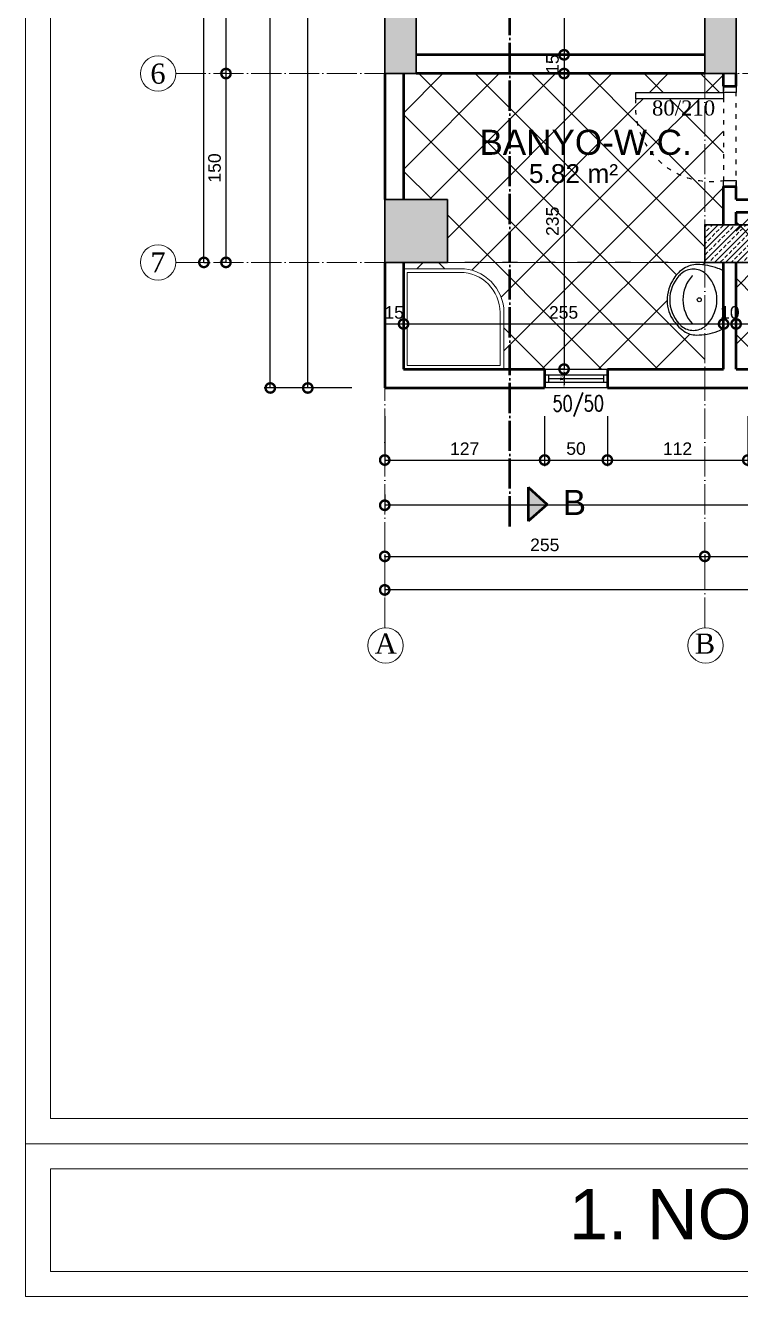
# Model space of a CAD drawing. Header units: millimetres. Extents: x 7519 to 33116, y -1769 to 3101.
# Drawn here: x 17503 to 18073, y 562 to 1575 of the extents above; entities that cross this region are included whole.
import ezdxf

# ---------------------------------------------------------------- set-up
doc = ezdxf.new("R2010")
doc.units = ezdxf.units.MM
doc.linetypes.add('ACAD_ISO03W100', pattern=[30, 12, -18])
doc.linetypes.add('ACAD_ISO04W100', pattern=[30, 24, -3, 0, -3])
for name, color, linetype, lineweight in [('duvar', 145, 'Continuous', 53), ('iç ölçü x', 20, 'Continuous', 9), ('KAPI', 42, 'Continuous', 25), ('kesit', 50, 'Continuous', 50), ('kolon', 1, 'Continuous', 30), ('tarama', 157, 'Continuous', 15), ('çizgi', 234, 'Continuous', 9)]:
    doc.layers.add(name, color=color, linetype=linetype, lineweight=lineweight)
for name, color, linetype in [('PENC3', 24, 'Continuous'), ('TF', 6, 'Continuous'), ('yazı', 253, 'Continuous')]:
    doc.layers.add(name, color=color, linetype=linetype)
doc.styles.add('ARIAL', font='arial.ttf', dxfattribs={"height": 10})
doc.styles.add('DIMST', font='simplex.shx', dxfattribs={"width": 0.5, "height": 11})
doc.styles.get("Standard").update_dxf_attribs({"font": 'arial.ttf'})
doc.styles.add('TÜRKÇE', font='times.ttf')
doc.dimstyles.new('ISO-25', dxfattribs={"dimtxt": 2.5, "dimasz": 2.5, "dimexe": 1.25, "dimexo": 0.625, "dimtad": 1, "dimtxsty": 'Standard', "dimcen": 2.5, "dimadec": 0, "dimazin": 0, "dimtfac": 1, "dimtmove": 0, "dimatfit": 3, "dimfxl": 1, "dimarcsym": 0})
doc.dimstyles.new('KESİT', dxfattribs={"dimscale": 0, "dimtxt": 10, "dimasz": 15, "dimexe": 5, "dimexo": 5, "dimgap": 4, "dimtad": 1, "dimdec": 0, "dimdsep": 46, "dimtxsty": 'ARIAL', "dimblk": 'DOTSMALL', "dimcen": -2, "dimclrd": 256, "dimclre": 8, "dimclrt": 4, "dimadec": 0, "dimazin": 0, "dimtfac": 0.533333, "dimtdec": 0, "dimtix": 1, "dimtmove": 2, "dimatfit": 3, "dimldrblk": 'DOTSMALL', "dimfxl": 35, "dimfxlon": 1, "dimtolj": 1, "dimarcsym": 0})
pattern_1 = [(45, (-20204.836, 0), (-22.45064, 22.45064), []), (135, (-20204.836, 0), (-22.45064, -22.45064), [])]

# ---------------------------------------------------------------- blocks, each defined once
blk = doc.blocks.new('_DotSmall')
at = {"color": 0, "linetype": 'ByBlock', "const_width": 0.5}
blk.add_lwpolyline([(-0.0625, 0, 1), (0.0625, 0, 1)], format="xyb", close=True, dxfattribs=at)
blk = doc.blocks.new('*D408')
at = {"layer": 'Defpoints', "color": 0, "transparency": 16777216}
for p in [(17789.8, 1158.3), (18044.8, 1158.3), (18044.8, 1151.8)]:
    blk.add_point(p, dxfattribs=at)
at = {"layer": 'iç ölçü x', "color": 8, "lineweight": -2, "transparency": 16777216}
for p, q in [((17789.8, 1153.3), (17789.8, 1146.8)), ((18044.8, 1153.3), (18044.8, 1146.8))]:
    blk.add_line(p, q, dxfattribs=at)
at = {"layer": 'iç ölçü x', "lineweight": -2, "transparency": 16777216}
blk.add_line((17789.8, 1151.8), (18044.8, 1151.8), dxfattribs=at)
at = {"layer": 'iç ölçü x', "lineweight": -2, "transparency": 16777216, "xscale": 15, "yscale": 15, "zscale": 15, "rotation": 180}
blk.add_blockref('_DotSmall', (17789.8, 1151.8), dxfattribs=at)
at = {"layer": 'iç ölçü x', "lineweight": -2, "transparency": 16777216, "xscale": 15, "yscale": 15, "zscale": 15}
blk.add_blockref('_DotSmall', (18044.8, 1151.8), dxfattribs=at)
at = {"layer": 'iç ölçü x', "color": 4, "transparency": 16777216, "insert": (17917.3, 1160.9), "char_height": 10, "attachment_point": 5, "style": 'ARIAL'}
blk.add_mtext('\\A1;255', dxfattribs=at)
blk = doc.blocks.new('*D409')
at = {"layer": 'Defpoints', "color": 0, "transparency": 16777216}
for p in [(18044.8, 1158.3), (18585.6, 1151.8), (18585.6, 1151.8)]:
    blk.add_point(p, dxfattribs=at)
at = {"layer": 'iç ölçü x', "color": 8, "lineweight": -2, "transparency": 16777216}
for p, q in [((18585.6, 1151.8), (18585.6, 1156.8)), ((18044.8, 1153.3), (18044.8, 1146.8))]:
    blk.add_line(p, q, dxfattribs=at)
at = {"layer": 'iç ölçü x', "lineweight": -2, "transparency": 16777216}
blk.add_line((18044.8, 1151.8), (18585.6, 1151.8), dxfattribs=at)
at = {"layer": 'iç ölçü x', "lineweight": -2, "transparency": 16777216, "xscale": 15, "yscale": 15, "zscale": 15, "rotation": 180}
blk.add_blockref('_DotSmall', (18044.8, 1151.8), dxfattribs=at)
at = {"layer": 'iç ölçü x', "lineweight": -2, "transparency": 16777216, "xscale": 15, "yscale": 15, "zscale": 15}
blk.add_blockref('_DotSmall', (18585.6, 1151.8), dxfattribs=at)
at = {"layer": 'iç ölçü x', "color": 4, "transparency": 16777216, "insert": (18315.2, 1160.9), "char_height": 10, "attachment_point": 5, "style": 'ARIAL'}
blk.add_mtext('\\A1;541', dxfattribs=at)
blk = doc.blocks.new('*D411')
at = {"layer": 'Defpoints', "color": 0, "transparency": 16777216}
for p in [(17789.8, 1134.2), (18685.1, 1134.2), (17789.8, 1125.1)]:
    blk.add_point(p, dxfattribs=at)
at = {"layer": 'iç ölçü x', "color": 8, "lineweight": -2, "transparency": 16777216}
for p, q in [((17789.8, 1129.2), (17789.8, 1120.1)), ((18685.1, 1129.2), (18685.1, 1120.1))]:
    blk.add_line(p, q, dxfattribs=at)
at = {"layer": 'iç ölçü x', "lineweight": -2, "transparency": 16777216}
blk.add_line((18685.1, 1125.1), (17789.8, 1125.1), dxfattribs=at)
at = {"layer": 'iç ölçü x', "lineweight": -2, "transparency": 16777216, "xscale": 15, "yscale": 15, "zscale": 15, "rotation": 180}
blk.add_blockref('_DotSmall', (17789.8, 1125.1), dxfattribs=at)
at = {"layer": 'iç ölçü x', "lineweight": -2, "transparency": 16777216, "xscale": 15, "yscale": 15, "zscale": 15}
blk.add_blockref('_DotSmall', (18685.1, 1125.1), dxfattribs=at)
at = {"layer": 'iç ölçü x', "color": 4, "transparency": 16777216, "insert": (18237.4, 1134.2), "char_height": 10, "attachment_point": 5, "style": 'ARIAL'}
blk.add_mtext('\\A1;895', dxfattribs=at)
blk = doc.blocks.new('*D416')
at = {"layer": 'Defpoints', "color": 0, "transparency": 16777216}
for p in [(17663.3, 1711.2), (17663.3, 1536.3), (17663.3, 1536.3)]:
    blk.add_point(p, dxfattribs=at)
at = {"layer": 'iç ölçü x', "color": 8, "lineweight": -2, "transparency": 16777216}
for p, q in [((17663.3, 1711.2), (17658.3, 1711.2)), ((17663.3, 1536.3), (17658.3, 1536.3))]:
    blk.add_line(p, q, dxfattribs=at)
at = {"layer": 'iç ölçü x', "lineweight": -2, "transparency": 16777216}
blk.add_line((17663.3, 1711.2), (17663.3, 1536.3), dxfattribs=at)
at = {"layer": 'iç ölçü x', "lineweight": -2, "transparency": 16777216, "xscale": 15, "yscale": 15, "zscale": 15}
for p, rotation in [((17663.3, 1711.2), 90), ((17663.3, 1536.3), 270)]:
    blk.add_blockref('_DotSmall', p, dxfattribs=dict(at, rotation=rotation))
at = {"layer": 'iç ölçü x', "color": 4, "transparency": 16777216, "insert": (17654.2, 1623.7), "char_height": 10, "attachment_point": 5, "rotation": 90, "style": 'ARIAL'}
blk.add_mtext('\\A1;175', dxfattribs=at)
blk = doc.blocks.new('*D417')
at = {"layer": 'Defpoints', "color": 0, "transparency": 16777216}
for p in [(17663.3, 1536.3), (17663.3, 1385.9), (17663.3, 1385.9)]:
    blk.add_point(p, dxfattribs=at)
at = {"layer": 'iç ölçü x', "color": 8, "lineweight": -2, "transparency": 16777216}
for p, q in [((17663.3, 1536.3), (17658.3, 1536.3)), ((17663.3, 1385.9), (17658.3, 1385.9))]:
    blk.add_line(p, q, dxfattribs=at)
at = {"layer": 'iç ölçü x', "lineweight": -2, "transparency": 16777216}
blk.add_line((17663.3, 1536.3), (17663.3, 1385.9), dxfattribs=at)
at = {"layer": 'iç ölçü x', "lineweight": -2, "transparency": 16777216, "xscale": 15, "yscale": 15, "zscale": 15}
for p, rotation in [((17663.3, 1536.3), 90), ((17663.3, 1385.9), 270)]:
    blk.add_blockref('_DotSmall', p, dxfattribs=dict(at, rotation=rotation))
at = {"layer": 'iç ölçü x', "color": 4, "transparency": 16777216, "insert": (17654.2, 1461.1), "char_height": 10, "attachment_point": 5, "rotation": 90, "style": 'ARIAL'}
blk.add_mtext('\\A1;150', dxfattribs=at)
blk = doc.blocks.new('*D418')
at = {"layer": 'Defpoints', "color": 0, "transparency": 16777216}
for p in [(17645.7, 2399.1), (17645.7, 2399.1), (17645.7, 1385.9)]:
    blk.add_point(p, dxfattribs=at)
at = {"layer": 'iç ölçü x', "color": 8, "lineweight": -2, "transparency": 16777216}
for p, q in [((17645.7, 2399.1), (17640.7, 2399.1)), ((17645.7, 1385.9), (17650.7, 1385.9))]:
    blk.add_line(p, q, dxfattribs=at)
at = {"layer": 'iç ölçü x', "lineweight": -2, "transparency": 16777216}
blk.add_line((17645.7, 1385.9), (17645.7, 2399.1), dxfattribs=at)
at = {"layer": 'iç ölçü x', "lineweight": -2, "transparency": 16777216, "xscale": 15, "yscale": 15, "zscale": 15}
for p, rotation in [((17645.7, 2399.1), 90), ((17645.7, 1385.9), 270)]:
    blk.add_blockref('_DotSmall', p, dxfattribs=dict(at, rotation=rotation))
at = {"layer": 'iç ölçü x', "color": 4, "transparency": 16777216, "insert": (17636.6, 1892.5), "char_height": 10, "attachment_point": 5, "rotation": 90, "style": 'ARIAL'}
blk.add_mtext('\\A1;1013', dxfattribs=at)
blk = doc.blocks.new('*D424')
at = {"layer": 'Defpoints', "color": 0, "transparency": 16777216}
for p in [(17789.8, 1285.9), (17917.2, 1285.9), (17917.2, 1228.5)]:
    blk.add_point(p, dxfattribs=at)
at = {"layer": 'iç ölçü x', "color": 8, "lineweight": -2, "transparency": 16777216}
for p, q in [((17789.8, 1263.5), (17789.8, 1223.5)), ((17917.2, 1263.5), (17917.2, 1223.5))]:
    blk.add_line(p, q, dxfattribs=at)
at = {"layer": 'iç ölçü x', "lineweight": -2, "transparency": 16777216}
blk.add_line((17789.8, 1228.5), (17917.2, 1228.5), dxfattribs=at)
at = {"layer": 'iç ölçü x', "lineweight": -2, "transparency": 16777216, "xscale": 15, "yscale": 15, "zscale": 15, "rotation": 180}
blk.add_blockref('_DotSmall', (17789.8, 1228.5), dxfattribs=at)
at = {"layer": 'iç ölçü x', "lineweight": -2, "transparency": 16777216, "xscale": 15, "yscale": 15, "zscale": 15}
blk.add_blockref('_DotSmall', (17917.2, 1228.5), dxfattribs=at)
at = {"layer": 'iç ölçü x', "color": 4, "transparency": 16777216, "insert": (17853.5, 1237.5), "char_height": 10, "attachment_point": 5, "style": 'ARIAL'}
blk.add_mtext('\\A1;127', dxfattribs=at)
blk = doc.blocks.new('*D425')
at = {"layer": 'Defpoints', "color": 0, "transparency": 16777216}
for p in [(17917.2, 1285.9), (17967.2, 1285.9), (17967.2, 1228.5)]:
    blk.add_point(p, dxfattribs=at)
at = {"layer": 'iç ölçü x', "color": 8, "lineweight": -2, "transparency": 16777216}
for p, q in [((17917.2, 1263.5), (17917.2, 1223.5)), ((17967.2, 1263.5), (17967.2, 1223.5))]:
    blk.add_line(p, q, dxfattribs=at)
at = {"layer": 'iç ölçü x', "lineweight": -2, "transparency": 16777216}
blk.add_line((17917.2, 1228.5), (17967.2, 1228.5), dxfattribs=at)
at = {"layer": 'iç ölçü x', "lineweight": -2, "transparency": 16777216, "xscale": 15, "yscale": 15, "zscale": 15, "rotation": 180}
blk.add_blockref('_DotSmall', (17917.2, 1228.5), dxfattribs=at)
at = {"layer": 'iç ölçü x', "lineweight": -2, "transparency": 16777216, "xscale": 15, "yscale": 15, "zscale": 15}
blk.add_blockref('_DotSmall', (17967.2, 1228.5), dxfattribs=at)
at = {"layer": 'iç ölçü x', "color": 4, "transparency": 16777216, "insert": (17942.2, 1237.6), "char_height": 10, "attachment_point": 5, "style": 'ARIAL'}
blk.add_mtext('\\A1;50', dxfattribs=at)
blk = doc.blocks.new('*D426')
at = {"layer": 'Defpoints', "color": 0, "transparency": 16777216}
for p in [(17967.2, 1285.9), (18079.1, 1285.9), (18079.1, 1228.5)]:
    blk.add_point(p, dxfattribs=at)
at = {"layer": 'iç ölçü x', "color": 8, "lineweight": -2, "transparency": 16777216}
for p, q in [((17967.2, 1263.5), (17967.2, 1223.5)), ((18079.1, 1263.5), (18079.1, 1223.5))]:
    blk.add_line(p, q, dxfattribs=at)
at = {"layer": 'iç ölçü x', "lineweight": -2, "transparency": 16777216}
blk.add_line((17967.2, 1228.5), (18079.1, 1228.5), dxfattribs=at)
at = {"layer": 'iç ölçü x', "lineweight": -2, "transparency": 16777216, "xscale": 15, "yscale": 15, "zscale": 15, "rotation": 180}
blk.add_blockref('_DotSmall', (17967.2, 1228.5), dxfattribs=at)
at = {"layer": 'iç ölçü x', "lineweight": -2, "transparency": 16777216, "xscale": 15, "yscale": 15, "zscale": 15}
blk.add_blockref('_DotSmall', (18079.1, 1228.5), dxfattribs=at)
at = {"layer": 'iç ölçü x', "color": 4, "transparency": 16777216, "insert": (18023.1, 1237.5), "char_height": 10, "attachment_point": 5, "style": 'ARIAL'}
blk.add_mtext('\\A1;112', dxfattribs=at)
blk = doc.blocks.new('*D430')
at = {"layer": 'Defpoints', "color": 0, "transparency": 16777216}
for p in [(17789.8, 1206), (18685.1, 1206), (17789.8, 1192.5)]:
    blk.add_point(p, dxfattribs=at)
at = {"layer": 'iç ölçü x', "color": 8, "lineweight": -2, "transparency": 16777216}
for p, q in [((17789.8, 1201), (17789.8, 1187.5)), ((18685.1, 1201), (18685.1, 1187.5))]:
    blk.add_line(p, q, dxfattribs=at)
at = {"layer": 'iç ölçü x', "lineweight": -2, "transparency": 16777216}
blk.add_line((18685.1, 1192.5), (17789.8, 1192.5), dxfattribs=at)
at = {"layer": 'iç ölçü x', "lineweight": -2, "transparency": 16777216, "xscale": 15, "yscale": 15, "zscale": 15, "rotation": 180}
blk.add_blockref('_DotSmall', (17789.8, 1192.5), dxfattribs=at)
at = {"layer": 'iç ölçü x', "lineweight": -2, "transparency": 16777216, "xscale": 15, "yscale": 15, "zscale": 15}
blk.add_blockref('_DotSmall', (18685.1, 1192.5), dxfattribs=at)
at = {"layer": 'iç ölçü x', "color": 4, "transparency": 16777216, "insert": (18237.4, 1201.6), "char_height": 10, "attachment_point": 5, "style": 'ARIAL'}
blk.add_mtext('\\A1;895', dxfattribs=at)
blk = doc.blocks.new('*D431')
at = {"layer": 'Defpoints', "color": 0, "transparency": 16777216}
for p in [(17728.5, 2097), (17789.8, 2097), (17789.8, 1285.9)]:
    blk.add_point(p, dxfattribs=at)
at = {"layer": 'iç ölçü x', "color": 8, "lineweight": -2, "transparency": 16777216}
for p, q in [((17763.5, 2097), (17723.5, 2097)), ((17763.5, 1285.9), (17723.5, 1285.9))]:
    blk.add_line(p, q, dxfattribs=at)
at = {"layer": 'iç ölçü x', "lineweight": -2, "transparency": 16777216}
blk.add_line((17728.5, 1285.9), (17728.5, 2097), dxfattribs=at)
at = {"layer": 'iç ölçü x', "lineweight": -2, "transparency": 16777216, "xscale": 15, "yscale": 15, "zscale": 15}
for p, rotation in [((17728.5, 2097), 90), ((17728.5, 1285.9), 270)]:
    blk.add_blockref('_DotSmall', p, dxfattribs=dict(at, rotation=rotation))
at = {"layer": 'iç ölçü x', "color": 4, "transparency": 16777216, "insert": (17719.4, 1691.5), "char_height": 10, "attachment_point": 5, "rotation": 90, "style": 'ARIAL'}
blk.add_mtext('\\A1;811', dxfattribs=at)
blk = doc.blocks.new('*D434')
at = {"layer": 'Defpoints', "color": 0, "transparency": 16777216}
for p in [(17698.6, 2399.1), (17743.5, 2399.1), (17743.5, 1285.9)]:
    blk.add_point(p, dxfattribs=at)
at = {"layer": 'iç ölçü x', "color": 8, "lineweight": -2, "transparency": 16777216}
for p, q in [((17733.6, 2399.1), (17693.6, 2399.1)), ((17733.6, 1285.9), (17693.6, 1285.9))]:
    blk.add_line(p, q, dxfattribs=at)
at = {"layer": 'iç ölçü x', "lineweight": -2, "transparency": 16777216}
blk.add_line((17698.6, 1285.9), (17698.6, 2399.1), dxfattribs=at)
at = {"layer": 'iç ölçü x', "lineweight": -2, "transparency": 16777216, "xscale": 15, "yscale": 15, "zscale": 15}
for p, rotation in [((17698.6, 2399.1), 90), ((17698.6, 1285.9), 270)]:
    blk.add_blockref('_DotSmall', p, dxfattribs=dict(at, rotation=rotation))
at = {"layer": 'iç ölçü x', "color": 4, "transparency": 16777216, "insert": (17689.5, 1842.5), "char_height": 10, "attachment_point": 5, "rotation": 90, "style": 'ARIAL'}
blk.add_mtext('\\A1;1113', dxfattribs=at)
blk = doc.blocks.new('*D446')
at = {"layer": 'Defpoints', "color": 0, "transparency": 16777216}
for p in [(17789.8, 1338.4), (17804.8, 1338.4), (17804.8, 1336.9)]:
    blk.add_point(p, dxfattribs=at)
at = {"layer": 'iç ölçü x', "color": 8, "lineweight": -2, "transparency": 16777216}
for p, q in [((17789.8, 1336.9), (17789.8, 1331.9)), ((17804.8, 1336.9), (17804.8, 1331.9))]:
    blk.add_line(p, q, dxfattribs=at)
at = {"layer": 'iç ölçü x', "lineweight": -2, "transparency": 16777216}
blk.add_line((17789.8, 1336.9), (17804.8, 1336.9), dxfattribs=at)
at = {"layer": 'iç ölçü x', "color": 4, "transparency": 16777216, "insert": (17797.3, 1346), "char_height": 10, "attachment_point": 5, "style": 'ARIAL'}
blk.add_mtext('\\A1;15', dxfattribs=at)
blk = doc.blocks.new('*D447')
at = {"layer": 'Defpoints', "color": 0, "transparency": 16777216}
for p in [(17804.8, 1338.4), (18059.8, 1336.9), (18059.8, 1336.9)]:
    blk.add_point(p, dxfattribs=at)
at = {"layer": 'iç ölçü x', "color": 8, "lineweight": -2, "transparency": 16777216}
for p, q in [((17804.8, 1336.9), (17804.8, 1331.9)), ((18059.8, 1336.9), (18059.8, 1341.9))]:
    blk.add_line(p, q, dxfattribs=at)
at = {"layer": 'iç ölçü x', "lineweight": -2, "transparency": 16777216}
blk.add_line((17804.8, 1336.9), (18059.8, 1336.9), dxfattribs=at)
at = {"layer": 'iç ölçü x', "lineweight": -2, "transparency": 16777216, "xscale": 15, "yscale": 15, "zscale": 15, "rotation": 180}
blk.add_blockref('_DotSmall', (17804.8, 1336.9), dxfattribs=at)
at = {"layer": 'iç ölçü x', "lineweight": -2, "transparency": 16777216, "xscale": 15, "yscale": 15, "zscale": 15}
blk.add_blockref('_DotSmall', (18059.8, 1336.9), dxfattribs=at)
at = {"layer": 'iç ölçü x', "color": 4, "transparency": 16777216, "insert": (17932.3, 1346), "char_height": 10, "attachment_point": 5, "style": 'ARIAL'}
blk.add_mtext('\\A1;255', dxfattribs=at)
blk = doc.blocks.new('*D448')
at = {"layer": 'Defpoints', "color": 0, "transparency": 16777216}
for p in [(18059.8, 1336.9), (18069.8, 1336.9), (18069.8, 1336.9)]:
    blk.add_point(p, dxfattribs=at)
at = {"layer": 'iç ölçü x', "color": 8, "lineweight": -2, "transparency": 16777216}
for p, q in [((18059.8, 1336.9), (18059.8, 1341.9)), ((18069.8, 1336.9), (18069.8, 1341.9))]:
    blk.add_line(p, q, dxfattribs=at)
at = {"layer": 'iç ölçü x', "lineweight": -2, "transparency": 16777216}
blk.add_line((18059.8, 1336.9), (18069.8, 1336.9), dxfattribs=at)
at = {"layer": 'iç ölçü x', "color": 4, "transparency": 16777216, "insert": (18064.8, 1346), "char_height": 10, "attachment_point": 5, "style": 'ARIAL'}
blk.add_mtext('\\A1;10', dxfattribs=at)
blk = doc.blocks.new('*D449')
at = {"layer": 'Defpoints', "color": 0, "transparency": 16777216}
for p in [(18069.8, 1336.9), (18570.5, 1336.9), (18570.5, 1336.9)]:
    blk.add_point(p, dxfattribs=at)
at = {"layer": 'iç ölçü x', "color": 8, "lineweight": -2, "transparency": 16777216}
for p, q in [((18069.8, 1336.9), (18069.8, 1341.9)), ((18570.5, 1336.9), (18570.5, 1341.9))]:
    blk.add_line(p, q, dxfattribs=at)
at = {"layer": 'iç ölçü x', "lineweight": -2, "transparency": 16777216}
blk.add_line((18069.8, 1336.9), (18570.5, 1336.9), dxfattribs=at)
at = {"layer": 'iç ölçü x', "lineweight": -2, "transparency": 16777216, "xscale": 15, "yscale": 15, "zscale": 15, "rotation": 180}
blk.add_blockref('_DotSmall', (18069.8, 1336.9), dxfattribs=at)
at = {"layer": 'iç ölçü x', "lineweight": -2, "transparency": 16777216, "xscale": 15, "yscale": 15, "zscale": 15}
blk.add_blockref('_DotSmall', (18570.5, 1336.9), dxfattribs=at)
at = {"layer": 'iç ölçü x', "color": 4, "transparency": 16777216, "insert": (18320.1, 1346.2), "char_height": 10, "attachment_point": 5, "style": 'ARIAL'}
blk.add_mtext('\\A1;501', dxfattribs=at)
blk = doc.blocks.new('*D454')
at = {"layer": 'Defpoints', "color": 0, "transparency": 16777216}
for p in [(17932.7, 1701.3), (17932.5, 1551.2), (17932.7, 1551.2)]:
    blk.add_point(p, dxfattribs=at)
at = {"layer": 'iç ölçü x', "color": 8, "lineweight": -2, "transparency": 16777216}
for p, q in [((17932.7, 1701.3), (17927.7, 1701.3)), ((17932.7, 1551.2), (17937.7, 1551.2))]:
    blk.add_line(p, q, dxfattribs=at)
at = {"layer": 'iç ölçü x', "lineweight": -2, "transparency": 16777216}
blk.add_line((17932.7, 1701.3), (17932.7, 1551.2), dxfattribs=at)
at = {"layer": 'iç ölçü x', "lineweight": -2, "transparency": 16777216, "xscale": 15, "yscale": 15, "zscale": 15}
for p, rotation in [((17932.7, 1701.3), 90), ((17932.7, 1551.2), 270)]:
    blk.add_blockref('_DotSmall', p, dxfattribs=dict(at, rotation=rotation))
at = {"layer": 'iç ölçü x', "color": 4, "transparency": 16777216, "insert": (17923.5, 1626.3), "char_height": 10, "attachment_point": 5, "rotation": 90, "style": 'ARIAL'}
blk.add_mtext('\\A1;150', dxfattribs=at)
blk = doc.blocks.new('*D455')
at = {"layer": 'Defpoints', "color": 0, "transparency": 16777216}
for p in [(17932.5, 1551.2), (17932.7, 1536.3), (17932.7, 1536.3)]:
    blk.add_point(p, dxfattribs=at)
at = {"layer": 'iç ölçü x', "color": 8, "lineweight": -2, "transparency": 16777216}
for p, q in [((17932.7, 1551.2), (17937.7, 1551.2)), ((17932.7, 1536.3), (17927.7, 1536.3))]:
    blk.add_line(p, q, dxfattribs=at)
at = {"layer": 'iç ölçü x', "lineweight": -2, "transparency": 16777216}
blk.add_line((17932.7, 1551.2), (17932.7, 1536.3), dxfattribs=at)
at = {"layer": 'iç ölçü x', "color": 4, "transparency": 16777216, "insert": (17923.5, 1543.8), "char_height": 10, "attachment_point": 5, "rotation": 90, "style": 'ARIAL'}
blk.add_mtext('\\A1;15', dxfattribs=at)
blk = doc.blocks.new('*D456')
at = {"layer": 'Defpoints', "color": 0, "transparency": 16777216}
for p in [(17932.7, 1536.3), (17932.7, 1300.9), (17932.7, 1300.9)]:
    blk.add_point(p, dxfattribs=at)
at = {"layer": 'iç ölçü x', "color": 8, "lineweight": -2, "transparency": 16777216}
for p, q in [((17932.7, 1536.3), (17927.7, 1536.3)), ((17932.7, 1300.9), (17927.7, 1300.9))]:
    blk.add_line(p, q, dxfattribs=at)
at = {"layer": 'iç ölçü x', "lineweight": -2, "transparency": 16777216}
blk.add_line((17932.7, 1536.3), (17932.7, 1300.9), dxfattribs=at)
at = {"layer": 'iç ölçü x', "lineweight": -2, "transparency": 16777216, "xscale": 15, "yscale": 15, "zscale": 15}
for p, rotation in [((17932.7, 1536.3), 90), ((17932.7, 1300.9), 270)]:
    blk.add_blockref('_DotSmall', p, dxfattribs=dict(at, rotation=rotation))
at = {"layer": 'iç ölçü x', "color": 4, "transparency": 16777216, "insert": (17923.5, 1418.6), "char_height": 10, "attachment_point": 5, "rotation": 90, "style": 'ARIAL'}
blk.add_mtext('\\A1;235', dxfattribs=at)
blk = doc.blocks.new('*D457')
at = {"layer": 'Defpoints', "color": 0, "transparency": 16777216}
for p in [(17932.7, 1300.9), (17932.7, 1285.9), (17932.7, 1285.9)]:
    blk.add_point(p, dxfattribs=at)
at = {"layer": 'iç ölçü x', "color": 0, "lineweight": -2, "transparency": 16777216}
for p, q in [((17932, 1300.9), (17931.4, 1300.9)), ((17932.7, 1298.4), (17932.7, 1288.4)), ((17932, 1285.9), (17931.4, 1285.9))]:
    blk.add_line(p, q, dxfattribs=at)
at = {"layer": 'iç ölçü x', "color": 0, "transparency": 16777216}
for points in [[(17932.2, 1298.4), (17933.1, 1298.4), (17932.7, 1300.9)], [(17932.2, 1288.4), (17933.1, 1288.4), (17932.7, 1285.9)]]:
    blk.add_solid(points, dxfattribs=at)
at = {"layer": 'iç ölçü x', "color": 0, "transparency": 16777216, "insert": (17930.8, 1293.4), "char_height": 2.5, "attachment_point": 5, "rotation": 90}
blk.add_mtext('15', dxfattribs=at)
blk = doc.blocks.new('LAVABO')
at = {"layer": 'TF'}
blk.add_line((22.8, 0), (-22.8, 0), dxfattribs=at)
for points in [[(-22.8, 0, 0.047403), (-25, -4.5, 0.091442), (-28, -21, 0.141097), (-25, -31.5, 0.056237), (-21.5, -36, 0.056237), (-17, -39.5), (-17, -39.5, 0.150413)], [(-17, -39.5, 0.150413), (0.7, -45, 0.162331), (17, -39.5, 0.035437), (21.7, -35.5, 0.042906), (25, -31.5, 0.154686), (28.1, -21.6, 0.091442), (25, -4.5, 0.047403), (22.8, 0, 0.310993)], [(-19.4, -24.6, 0.003661), (-19, -25, 0.18596), (0, -32.3, 0.18596), (19, -25, 0.01249)], [(19, -25, 0.003661), (19.4, -24.6, 0.023742)]]:
    blk.add_lwpolyline(points, format="xyb", dxfattribs=at)
blk.add_lwpolyline([(19, -35.5, 0.01249), (20.3, -34.3, 0.023742), (21, -33.5, 0.174347), (24.4, -24, 0.174347), (21, -14.5, 0.023742), (20.3, -13.8, 0.01249), (19, -12.5, 0.18596), (0, -5.2, 0.18596), (-19, -12.5, 0.01249), (-20.3, -13.8, 0.023742), (-21, -14.5, 0.174347), (-24.4, -24, 0.174347), (-21, -33.5, 0.023742), (-20.3, -34.3, 0.01249), (-19, -35.5, 0.18596), (0, -42.9, 0.18596)], format="xyb", close=True, dxfattribs=at)
blk.add_circle((0, -19.3), 1.59, dxfattribs=at)

msp = doc.modelspace()

# ---------------------------------------------------------------- hatches: boundary and pattern name
at = {"layer": 'kesit'}
h = msp.add_hatch(color=256, dxfattribs=at)
h.dxf.hatch_style = 1
h.paths.add_polyline_path([(17904.011, 1179.952), (17919.332, 1193.066), (17904.011, 1206.784)])
at = {"layer": 'tarama'}
h = msp.add_hatch(dxfattribs=at)
h.set_pattern_fill('ANSI33', color=256)
h.set_pattern_definition([(45, (-19519.0545, 6978.437), (-4.4901281, 4.4901281), []), (45, (-19514.5644, 6978.437), (-4.4901281, 4.4901281), [3.175, -1.5875])])
h.paths.add_polyline_path([(17814.756, 1711.219), (17789.779, 1711.219), (17789.779, 1631.986), (17814.756, 1631.986)])
h.paths.add_polyline_path([(17814.756, 1631.986), (17789.779, 1631.986), (17789.779, 1536.273), (17814.756, 1536.273)])
h.paths.add_polyline_path([(18069.756, 1631.986), (18044.756, 1631.986), (18044.756, 1536.273), (18069.756, 1536.273)])
h.paths.add_polyline_path([(18069.756, 1711.219), (18044.756, 1711.219), (18044.756, 1631.986), (18069.756, 1631.986)])
h.paths.add_polyline_path([(17839.756, 1435.894), (17789.779, 1435.894), (17789.779, 1385.894), (17839.756, 1385.894)])
h.paths.add_polyline_path([(18570.032, 1433.432), (18522.494, 1417.937), (18532.938, 1385.894), (18585.527, 1385.894)])
h.paths.add_polyline_path([(18585.527, 1385.894), (18532.938, 1385.894), (18537.989, 1370.399)])
h.paths.add_polyline_path([(18669.522, 1901.874), (18621.983, 1886.379), (18632.428, 1854.336), (18685.016, 1854.336)])
h.paths.add_polyline_path([(18685.016, 1854.336), (18632.428, 1854.336), (18635.456, 1845.043), (18656.507, 1845.043)])
h.paths.add_polyline_path([(18656.507, 1845.043), (18635.456, 1845.043), (18637.478, 1838.841)])
h.paths.add_polyline_path([(18685.035, 2399.071), (18635.035, 2382.203), (18635.035, 2342.071), (18685.035, 2342.071)])
h = msp.add_hatch(dxfattribs=at)
h.set_pattern_fill('ANSI37', color=256, scale=10, style=0)
h.set_pattern_definition(pattern_1)
h.paths.add_polyline_path([(18059.756, 1516.219), (18044.756, 1516.219), (18044.756, 1450.55, 0.06268195), (18059.756, 1451.219)])
h.paths.add_polyline_path([(18059.756, 1536.219), (18044.756, 1536.219), (18044.756, 1521.219), (18059.756, 1521.219), (18059.756, 1526.219)])
h.paths.add_polyline_path([(18044.756, 1536.224), (17889.506, 1536.257), (17889.506, 1385.894), (18044.733, 1385.894), (18044.733, 1415.894), (18044.734, 1450.552, -0.41850186), (17989.756, 1516.219), (17989.756, 1521.219), (18044.756, 1521.219)])
h.paths.add_polyline_path([(18044.756, 1516.219), (17989.756, 1516.219, 0.41861151), (18044.756, 1450.55)])
h.paths.add_polyline_path([(18059.756, 1446.219), (18059.756, 1451.219, -0.06268195), (18044.756, 1450.55), (18044.756, 1415.894), (18059.756, 1415.894)])
h.paths.add_polyline_path([(18020.219, 1373.153, -0.05623696), (18023.767, 1377.604, -0.05623696), (18028.219, 1381.153, -0.14109706), (18038.761, 1384.188, -0.03259214), (18044.756, 1383.797), (18044.756, 1385.894), (17889.506, 1385.894), (17889.506, 1300.894), (17917.178, 1300.894), (17967.178, 1300.894), (18044.756, 1300.894), (18044.756, 1328.463, -0.0346402), (18038.15, 1328.005, -0.15468613), (18028.219, 1331.153, -0.04290606), (18024.29, 1334.46, -0.03543712), (18020.219, 1339.153, -0.16233099), (18014.777, 1355.473, -0.15041334)])
h.paths.add_polyline_path([(17889.506, 1536.257), (17814.756, 1536.273), (17804.756, 1536.273), (17804.756, 1435.894), (17839.756, 1435.894), (17839.756, 1385.894), (17889.506, 1385.894)])
h.paths.add_polyline_path([(17889.506, 1385.894), (17804.756, 1385.894), (17804.756, 1380.894), (17849.756, 1380.894, -0.41421356), (17884.756, 1345.894), (17884.756, 1300.894), (17889.506, 1300.894)])
h.paths.add_polyline_path([(17999.604, 1499.493), (18055.096, 1499.493), (18055.096, 1518.31), (17999.604, 1518.31)], flags=9)
h.paths.add_polyline_path([(17860.057, 1466.041), (18039.6, 1466.041), (18039.6, 1497.084), (17860.057, 1497.084)], flags=9)
h.paths.add_polyline_path([(17900.847, 1445.057), (17979.545, 1445.057), (17979.545, 1468.033), (17900.847, 1468.033)], flags=24)
h.paths.add_polyline_path([(17918.177, 1335.651), (17946.486, 1335.651), (17946.486, 1356.258), (17918.177, 1356.258)], flags=24)
h = msp.add_hatch(dxfattribs=at)
h.set_pattern_fill('ANSI37', color=256, scale=10, style=0)
h.set_pattern_definition(pattern_1)
h.paths.add_polyline_path([(18084.756, 1425.894), (18079.756, 1425.894), (18069.756, 1425.894), (18069.756, 1385.894), (18084.756, 1385.894)])
h.paths.add_polyline_path([(18154.756, 1425.894), (18089.756, 1425.894), (18089.756, 1385.894), (18147.689, 1385.894, 0.17402442)])
h.paths.add_polyline_path([(18535.527, 1425.894), (18159.756, 1425.894), (18154.756, 1425.894, -0.17402442), (18147.689, 1385.894), (18535.527, 1385.894)])
h.paths.add_polyline_path([(18084.756, 1385.894), (18069.756, 1385.894), (18069.756, 1300.894), (18079.075, 1300.894), (18559.075, 1300.894), (18570.527, 1300.894), (18570.527, 1385.894), (18147.689, 1385.894, -0.29487489), (18089.756, 1355.894), (18084.756, 1355.894)])
h.paths.add_polyline_path([(18147.689, 1385.894), (18089.756, 1385.894), (18089.756, 1355.894, 0.29487489)], flags=17)
h.paths.add_polyline_path([(18161.309, 1420.198), (18161.309, 1440.737), (18140.702, 1440.737), (18140.702, 1420.198)], flags=9)
h.paths.add_polyline_path([(18106.482, 1365.741), (18106.482, 1421.233), (18087.665, 1421.233), (18087.665, 1365.741)], flags=9)
h.paths.add_polyline_path([(18367.599, 1420.198), (18367.599, 1440.737), (18346.992, 1440.737), (18346.992, 1420.198)], flags=9)
h.paths.add_polyline_path([(18476.137, 1420.198), (18476.137, 1440.737), (18455.53, 1440.737), (18455.53, 1420.198)], flags=9)
h.paths.add_polyline_path([(18054.061, 1335.651), (18074.599, 1335.651), (18074.599, 1356.258), (18054.061, 1356.258)], flags=9)
h.paths.add_polyline_path([(18306.98, 1335.823), (18335.288, 1335.823), (18335.288, 1356.43), (18306.98, 1356.43)], flags=24)
h.paths.add_polyline_path([(18161.309, 1348.759), (18161.309, 1377.067), (18140.702, 1377.067), (18140.702, 1348.759)], flags=24)
h.paths.add_polyline_path([(18367.599, 1348.759), (18367.599, 1377.067), (18346.992, 1377.067), (18346.992, 1348.759)], flags=24)
h.paths.add_polyline_path([(18476.137, 1348.759), (18476.137, 1377.067), (18455.53, 1377.067), (18455.53, 1348.759)], flags=24)
h.paths.add_polyline_path([(18228.122, 1364.772), (18289.974, 1364.772), (18289.974, 1380.294), (18228.122, 1380.294)], flags=24)
h.paths.add_polyline_path([(18237.04, 1351.545), (18276.389, 1351.545), (18276.389, 1363.033), (18237.04, 1363.033)], flags=24)
h = msp.add_hatch(dxfattribs=at)
h.set_pattern_fill('ANSI33', color=256)
h.set_pattern_definition([(45, (-18769.526, -2e-13), (-4.4901281, 4.4901281), []), (45, (-18765.0356, -2e-13), (-4.4901281, 4.4901281), [3.175, -1.5875])])
h.paths.add_polyline_path([(18104.733, 1415.894), (18044.733, 1415.894), (18044.733, 1385.894), (18104.733, 1385.894)])

# ---------------------------------------------------------------- linework, layer by layer
msp.add_line((18044.756, 1536.219), (18044.756, 1711.219))
at = {"linetype": 'ACAD_ISO03W100'}
msp.add_line((18585.527, 1385.894), (17789.756, 1385.894), dxfattribs=at)
at = {"layer": 'duvar'}
for p, q in [((18044.756, 1551.219), (17814.756, 1551.273)), ((17789.756, 1536.273), (17789.756, 1435.894)), ((17804.756, 1536.273), (17804.756, 1435.894)), ((18044.756, 1536.224), (17814.756, 1536.273)), ((18059.756, 1526.219), (18059.756, 1536.219)), ((18069.756, 1526.219), (18069.756, 1536.219)), ((18059.756, 1526.219), (18069.756, 1526.219)), ((18059.756, 1446.219), (18069.756, 1446.219)), ((18059.756, 1415.894), (18059.756, 1446.219)), ((18069.756, 1435.894), (18069.756, 1446.219)), ((18069.756, 1435.894), (18104.756, 1435.894)), ((18069.756, 1425.894), (18104.756, 1425.894)), ((18069.756, 1415.894), (18069.756, 1425.894)), ((17789.756, 1385.894), (17789.756, 1285.894)), ((17804.756, 1385.894), (17804.756, 1300.894)), ((18059.756, 1300.894), (18059.756, 1385.894)), ((18069.756, 1300.894), (18069.756, 1385.894)), ((17804.756, 1300.894), (17917.178, 1300.894)), ((17917.178, 1300.894), (17917.178, 1285.894)), ((17967.178, 1300.894), (18059.756, 1300.894)), ((17967.178, 1300.894), (17967.178, 1285.894)), ((18069.756, 1300.894), (18079.075, 1300.894)), ((17789.756, 1285.894), (17917.178, 1285.894)), ((17967.178, 1285.894), (18079.075, 1285.894))]:
    msp.add_line(p, q, dxfattribs=at)
at = {"layer": 'iç ölçü x'}
for points in [[(17503.485, 684.072), (19021.983, 684.072), (19021.983, 3100.74), (17503.485, 3100.74)], [(17523.485, 704.072), (19001.983, 704.072), (19001.983, 3080.74), (17523.485, 3080.74)], [(17503.485, 684.072), (19021.983, 684.072), (19021.983, 562.318), (17503.485, 562.318)], [(17523.485, 664.072), (19001.983, 664.072), (19001.983, 582.318), (17523.485, 582.318)]]:
    msp.add_lwpolyline(points, close=True, dxfattribs=at)
for points in [[(17884.756, 1300.894), (17804.756, 1300.894), (17804.756, 1380.894), (17849.756, 1380.894, -0.41421356), (17884.756, 1345.894)], [(17881.756, 1303.894), (17807.756, 1303.894), (17807.756, 1377.894), (17849.756, 1377.894, -0.41421356), (17881.756, 1345.894)]]:
    msp.add_lwpolyline(points, format="xyb", close=True, dxfattribs=at)
at = {"layer": 'KAPI'}
for p, q in [((17917.178, 1300.894), (17967.178, 1300.894)), ((17917.178, 1296.394), (17967.178, 1296.394)), ((17920.178, 1296.394), (17920.178, 1290.394)), ((17964.178, 1296.394), (17964.178, 1290.394)), ((17917.178, 1290.394), (17967.178, 1290.394)), ((17967.178, 1285.894), (17917.178, 1285.894)), ((17920.178, 1293.394), (17964.178, 1293.394))]:
    msp.add_line(p, q, dxfattribs=at)
at = {"layer": 'kesit', "linetype": 'ACAD_ISO04W100'}
msp.add_line((17889.506, 1175.629), (17889.506, 2170.663), dxfattribs=at)
at = {"layer": 'kesit'}
for p, q in [((17904.011, 1206.784), (17919.332, 1193.066)), ((17904.011, 1206.784), (17904.011, 1179.952)), ((17919.332, 1193.066), (17904.011, 1179.952))]:
    msp.add_line(p, q, dxfattribs=at)
at = {"layer": 'kolon'}
for points in [[(17789.756, 1536.273), (17789.756, 1711.269), (17814.756, 1711.269), (17814.756, 1536.273)], [(18069.756, 1536.219), (18069.756, 1711.219), (18044.756, 1711.219), (18044.756, 1536.219)], [(17839.756, 1385.894), (17789.756, 1385.894), (17789.756, 1435.894), (17839.756, 1435.894)], [(18044.733, 1385.894), (18104.733, 1385.894), (18104.733, 1415.894), (18044.733, 1415.894)]]:
    msp.add_lwpolyline(points, close=True, dxfattribs=at)
at = {"layer": 'PENC3', "linetype": 'ACAD_ISO03W100', "ltscale": 0.3}
for p, q in [((18059.756, 1526.219), (18059.756, 1446.219)), ((18069.756, 1446.219), (18069.756, 1526.219))]:
    msp.add_line(p, q, dxfattribs=at)
at = {"layer": 'PENC3', "linetype": 'ByBlock', "ltscale": 2500}
for points in [[(18059.756, 1521.219), (18059.756, 1516.219), (17989.756, 1516.219), (17989.756, 1521.219)], [(18069.756, 1526.219), (18069.756, 1521.219), (18059.756, 1521.219), (18059.756, 1526.219)], [(18069.756, 1451.219), (18069.756, 1446.219), (18059.756, 1446.219), (18059.756, 1451.219)]]:
    msp.add_lwpolyline(points, close=True, dxfattribs=at)
at = {"layer": 'PENC3', "linetype": 'ACAD_ISO03W100', "ltscale": 0.3}
msp.add_arc((18049.602, 1510.475), 60.12, 174.518165, 279.724027, dxfattribs=at)
at = {"layer": 'çizgi', "linetype": 'ACAD_ISO04W100'}
for p, q in [((17789.779, 1094.941), (17789.779, 2533.605)), ((18044.756, 1094.941), (18044.756, 2533.605)), ((17623.288, 1536.273), (18904.724, 1536.273)), ((17623.288, 1385.894), (18904.724, 1385.894))]:
    msp.add_line(p, q, dxfattribs=at)
at = {"layer": 'çizgi'}
for centre in [(17609.186, 1536.273), (17609.186, 1385.894), (17790.502, 1080.858), (18045.478, 1080.858)]:
    msp.add_circle(centre, 14.102, dxfattribs=at)

# ---------------------------------------------------------------- block references
at = {"layer": 'TF', "rotation": 270.0000000000026}
msp.add_blockref('LAVABO', (18059.756, 1356.153), dxfattribs=at)

# ---------------------------------------------------------------- texts
for s, height, p in [('BANYO-W.C.', 20, (17865.231, 1471.556)), ('5.82 m²', 15, (17904.676, 1449.142))]:
    msp.add_text(s, height=height).set_placement(p)
at = {"layer": 'iç ölçü x'}
msp.add_text('1. NORMAL KAT PLANI  ÖLÇEK : 1 / 50', height=40, dxfattribs=at).set_placement((17936.627, 608.009))
at = {"layer": 'KAPI', "style": 'DIMST', "width": 0.75}
msp.add_text('50/50', height=12.5, rotation=0.17418, dxfattribs=at).set_placement((17923.509, 1267.257))
at = {"layer": 'kesit', "insert": (17931.587, 1204.747), "char_height": 20, "attachment_point": 1}
msp.add_mtext_dynamic_manual_height_columns('B', width=28.60198, gutter_width=12.5, heights=[0], dxfattribs=at)
at = {"layer": 'yazı', "linetype": 'ByBlock', "ltscale": 2500, "style": 'TÜRKÇE'}
msp.add_text('80/210', height=12, dxfattribs=at).set_placement((18002.74, 1502.871))
at = {"layer": 'çizgi', "style": 'TÜRKÇE'}
for s, p in [('6', (17603.074, 1528.235)), ('7', (17603.074, 1377.855)), ('A', (17781.928, 1074.331)), ('B', (18036.905, 1074.331))]:
    msp.add_text(s, height=16, dxfattribs=at).set_placement(p)

# ---------------------------------------------------------------- dimensions: what is measured, and where the dimension line sits
at = {"layer": 'iç ölçü x'}
for base, p1, p2, dimstyle, override, picture, middle in [((17645.695, 2399.071), (17645.695, 1385.894), (17645.695, 2399.071), 'KESİT', {"dimscale": 1}, '*D418', (17636.585, 1892.482)), ((17698.589, 2399.071), (17743.512, 1285.894), (17743.512, 2399.071), 'KESİT', {"dimscale": 1}, '*D434', (17689.48, 1842.482)), ((17728.512, 2097.044), (17789.756, 1285.894), (17789.756, 2097.044), 'KESİT', {"dimscale": 1}, '*D431', (17719.406, 1691.469)), ((17663.345, 1536.273), (17663.345, 1711.219), (17663.345, 1536.273), 'KESİT', {"dimscale": 1}, '*D416', (17654.239, 1623.746)), ((17932.654, 1551.248), (17932.658, 1701.266), (17932.534, 1551.248), 'KESİT', {"dimscale": 1}, '*D454', (17923.549, 1626.257)), ((17663.345, 1385.894), (17663.345, 1536.273), (17663.345, 1385.894), 'KESİT', {"dimscale": 1}, '*D417', (17654.239, 1461.083)), ((17932.654, 1300.894), (17932.654, 1536.277), (17932.658, 1300.894), 'KESİT', {"dimscale": 1}, '*D456', (17923.545, 1418.585)), ((17932.658, 1285.894), (17932.658, 1300.894), (17932.658, 1285.894), 'ISO-25', {"dimtmove": 1}, '*D457', (17930.756, 1293.394))]:
    dim = msp.add_linear_dim(base=base, p1=p1, p2=p2, angle=90, dimstyle=dimstyle, override=override, dxfattribs=at)
    dim.commit()
    dim.dimension.update_dxf_attribs({"geometry": picture, "text_midpoint": middle})
dim = msp.add_linear_dim(base=(17932.654, 1536.277), p1=(17932.534, 1551.248), p2=(17932.654, 1536.277), angle=90, text='15', dimstyle='KESİT', override={"dimscale": 1}, dxfattribs=at)
dim.commit()
dim.dimension.update_dxf_attribs({"geometry": '*D455', "text_midpoint": (17923.549, 1543.762)})
dim = msp.add_linear_dim(base=(17804.756, 1336.92), p1=(17789.779, 1338.407), p2=(17804.756, 1338.407), text='15', dimstyle='KESİT', override={"dimscale": 1}, dxfattribs=at)
dim.commit()
dim.dimension.update_dxf_attribs({"geometry": '*D446', "text_midpoint": (17797.268, 1346.026)})
for base, p1, p2, picture, middle in [((18059.756, 1336.92), (17804.756, 1338.407), (18059.756, 1336.92), '*D447', (17932.256, 1346.026)), ((18069.756, 1336.92), (18059.756, 1336.92), (18069.756, 1336.92), '*D448', (18064.756, 1346.026)), ((17917.178, 1228.46), (17789.756, 1285.894), (17917.178, 1285.894), '*D424', (17853.467, 1237.481)), ((17967.178, 1228.46), (17917.178, 1285.894), (17967.178, 1285.894), '*D425', (17942.178, 1237.566)), ((18079.075, 1228.46), (17967.178, 1285.894), (18079.075, 1285.894), '*D426', (18023.127, 1237.481)), ((17789.779, 1192.538), (18685.058, 1205.999), (17789.779, 1205.999), '*D430', (18237.419, 1201.644)), ((18044.756, 1151.828), (17789.779, 1158.347), (18044.756, 1158.347), '*D408', (17917.268, 1160.934)), ((18585.55, 1151.828), (18044.756, 1158.347), (18585.55, 1151.828), '*D409', (18315.153, 1160.934)), ((17789.779, 1125.051), (18685.058, 1134.214), (17789.779, 1134.214), '*D411', (18237.419, 1134.157))]:
    dim = msp.add_linear_dim(base=base, p1=p1, p2=p2, dimstyle='KESİT', override={"dimscale": 1}, dxfattribs=at)
    dim.commit()
    dim.dimension.update_dxf_attribs({"geometry": picture, "text_midpoint": middle})
dim = msp.add_linear_dim(base=(18570.527, 1336.92), p1=(18069.756, 1336.92), p2=(18570.527, 1336.92), dimstyle='KESİT', override={"dimscale": 1}, dxfattribs=at)
dim.commit()
dim.dimension.update_dxf_attribs({"geometry": '*D449', "text_midpoint": (18320.142, 1346.198), "dimtype": 160})

doc.saveas('drawing.dxf')
